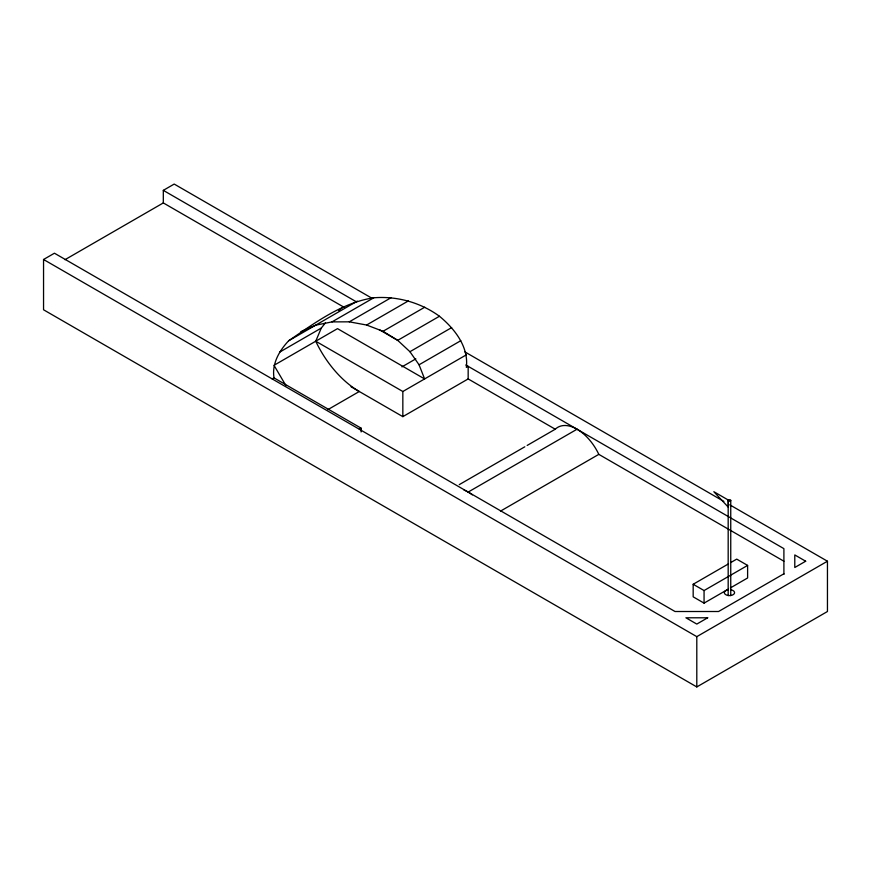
<?xml version="1.0" encoding="UTF-8"?>
<svg xmlns="http://www.w3.org/2000/svg" width="871" height="871" viewBox="0 0 871 871"><rect width="100%" height="100%" fill="white"/><g stroke="black" fill="none" stroke-linecap="round" stroke-linejoin="round"><path stroke-width="1.31" d="M783.9 561.218L598.813 454.357A38.498 22.221 60 0 0 555.263 429.218L468.163 378.929L468.163 366.353L466.344 367.399C468.892 346.712 454.52 328.683 439.452 316.249C420.573 302.498 397.013 295.911 373.746 297.795C341.813 302.651 314.769 322.989 288.682 340.746C279.297 350.73 271.698 363.686 274.006 377.883L361.106 428.162L361.106 431.94M327.986 409.566L359.288 391.504A76.986 44.454 60 0 1 315.738 341.214L321.29 328.073L325.438 322.88M338.558 310.544L342.63 307.496M359.342 429.251L361.106 428.162M729.756 504.81L827.45 561.218L827.45 611.507L696.8 686.936L43.55 309.782L43.55 259.493L54.438 253.211L675.025 611.507L718.575 611.507L783.9 573.793M344.578 307.572L163.313 202.921L163.313 190.357L174.2 184.064L371.939 298.23M64.977 259.7L163.313 202.921M288.682 340.746L357.328 301.105M279.558 352.178L321.29 328.073M300.898 331.601L315.596 325.199L332.003 321.889L373.746 297.795M332.003 321.889L349.304 321.835L391.046 297.73M272.188 378.929L274.006 377.883M349.304 321.835L366.604 325.025L408.347 300.92M366.604 325.025L383.022 331.296L424.754 307.202M383.022 331.296L397.72 340.354L439.452 316.249M397.72 340.354L409.936 351.71L451.668 327.605M401.934 366.876L415.837 358.852M286.004 385.744L274.006 365.308L337.513 328.639L424.613 378.929L419.06 364.786L460.792 340.692M315.738 341.214L402.838 391.504L466.344 354.835M351.046 386.746L402.838 416.643L468.163 378.929M459.267 484.635L524.821 446.79M527.162 445.44L555.263 429.218M468.163 492.071L577.038 429.218M500.477 511.135L598.813 454.357M728.123 589.232L704.062 603.124L693.174 596.831L693.174 584.267L728.483 563.875M730.834 562.514L736.724 559.117L747.612 565.41L747.612 577.974L730.421 587.903M693.174 584.267L704.062 590.549L747.612 565.41M43.55 259.493L696.8 636.647L827.45 561.218M464.929 351.917L723.866 501.413M163.313 190.357L356.348 301.802M465.811 364.993L783.9 548.643L783.9 574.446M379.244 329.684L398.08 340.561M409.936 351.71L419.06 364.786M730.747 500.455L730.747 595.59M728.178 500.455L728.178 595.59M704.062 590.549L704.062 603.124M696.8 636.647L696.8 686.936M402.838 391.504L402.838 416.643M463.971 490.025A38.498 22.221 60 0 1 472.354 494.87M730.791 589.787A5.128 2.961 0 0 1 733.665 594.349A5.128 2.961 0 0 1 725.26 594.349A5.128 2.961 0 0 1 728.134 589.787M707.688 617.789L696.8 624.072L685.913 617.789L707.688 617.789M805.675 561.218L794.788 567.5L794.788 554.936L805.675 561.218M728.352 500.085L713.839 491.701L728.352 507.238L728.352 500.085M728.559 500.977A1.285 0.74 0 0 0 730.704 500.64A1.285 0.74 0 0 0 729.125 499.736A1.285 0.74 0 0 0 728.559 500.977"/></g></svg>
